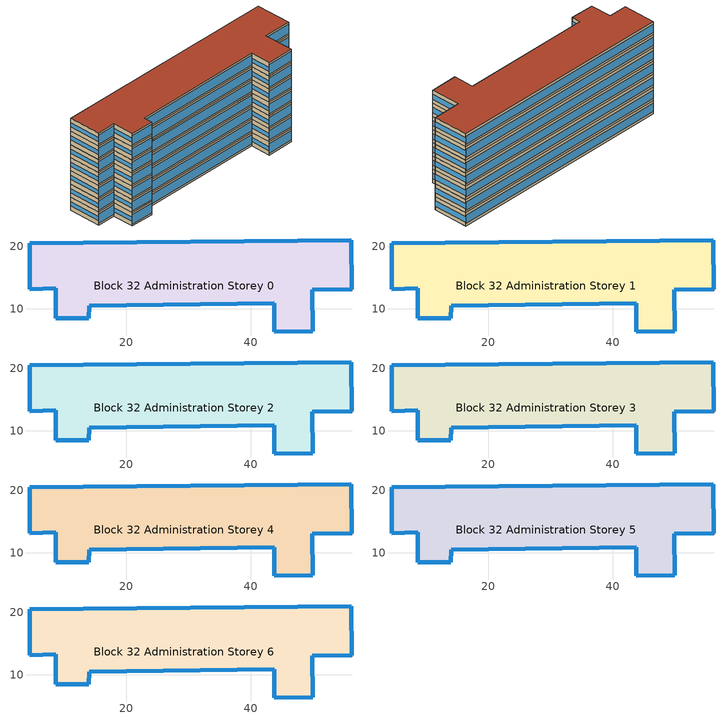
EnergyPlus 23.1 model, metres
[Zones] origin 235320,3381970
Block 32 Administration Storey 0
 floor ground (Project Floor): 56.1,20.97 56.2,13.09 49.86,13.03 49.89,6.37 43.74,6.3 43.76,10.85 14.07,10.46 14.02,8.47 8.74,8.49 8.76,13.26 4.53,13.14 4.52,20.46 z0
 wall outside (Project Wall): 4.52,20.46 4.53,13.14 8.76,13.26 8.74,8.49 14.02,8.47 14.07,10.46 43.76,10.85 43.74,6.3 49.89,6.37 49.86,13.03 56.2,13.09 56.1,20.97 4.52,20.46 z0:3
 window (Administration_west_window_construction): 4.52,20.46 4.53,13.14 / 8.76,13.25 8.74,8.49 / 43.76,10.84 43.74,6.3 z1.05:1.95
 window (Administration_south_window_construction): 4.54,13.14 8.76,13.26 / 8.74,8.49 14.02,8.47 / 14.09,10.46 43.74,10.85 / 43.74,6.3 49.88,6.37 / 49.86,13.03 56.2,13.09 z0.45:2.55
 window (Administration_east_window_construction): 14.02,8.47 14.07,10.46 / 49.89,6.37 49.86,13.02 / 56.2,13.1 56.1,20.97 z0.9:2.1
 window (Administration_north_window_construction): 56.08,20.97 4.55,20.46 z0.6:2.4
 roof outside (Project Ceiling): 49.89,6.37 49.86,13.03 56.2,13.09 56.1,20.97 4.52,20.46 4.53,13.14 8.76,13.26 8.74,8.49 14.02,8.47 14.07,10.46 43.76,10.85 43.74,6.3 z3
Block 32 Administration Storey 1
 floor outside (Project Floor): 56.1,20.97 56.2,13.09 49.86,13.03 49.89,6.37 43.74,6.3 43.76,10.85 14.07,10.46 14.02,8.47 8.74,8.49 8.76,13.26 4.53,13.14 4.52,20.46 z3
 wall outside (Project Wall): 4.52,20.46 4.53,13.14 8.76,13.26 8.74,8.49 14.02,8.47 14.07,10.46 43.76,10.85 43.74,6.3 49.89,6.37 49.86,13.03 56.2,13.09 56.1,20.97 4.52,20.46 z3:6
 window (Administration_west_window_construction): 4.52,20.46 4.53,13.14 / 8.76,13.25 8.74,8.49 / 43.76,10.84 43.74,6.3 z4.05:4.95
 window (Administration_south_window_construction): 4.54,13.14 8.76,13.26 / 8.74,8.49 14.02,8.47 / 14.09,10.46 43.74,10.85 / 43.74,6.3 49.88,6.37 / 49.86,13.03 56.2,13.09 z3.45:5.55
 window (Administration_east_window_construction): 14.02,8.47 14.07,10.46 / 49.89,6.37 49.86,13.02 / 56.2,13.1 56.1,20.97 z3.9:5.1
 window (Administration_north_window_construction): 56.08,20.97 4.55,20.46 z3.6:5.4
 roof outside (Project Ceiling): 49.89,6.37 49.86,13.03 56.2,13.09 56.1,20.97 4.52,20.46 4.53,13.14 8.76,13.26 8.74,8.49 14.02,8.47 14.07,10.46 43.76,10.85 43.74,6.3 z6
Block 32 Administration Storey 2
 floor outside (Project Floor): 56.1,20.97 56.2,13.09 49.86,13.03 49.89,6.37 43.74,6.3 43.76,10.85 14.07,10.46 14.02,8.47 8.74,8.49 8.76,13.26 4.53,13.14 4.52,20.46 z6
 wall outside (Project Wall): 4.52,20.46 4.53,13.14 8.76,13.26 8.74,8.49 14.02,8.47 14.07,10.46 43.76,10.85 43.74,6.3 49.89,6.37 49.86,13.03 56.2,13.09 56.1,20.97 4.52,20.46 z6:9
 window (Administration_west_window_construction): 4.52,20.46 4.53,13.14 / 8.76,13.25 8.74,8.49 / 43.76,10.84 43.74,6.3 z7.05:7.95
 window (Administration_south_window_construction): 4.54,13.14 8.76,13.26 / 8.74,8.49 14.02,8.47 / 14.09,10.46 43.74,10.85 / 43.74,6.3 49.88,6.37 / 49.86,13.03 56.2,13.09 z6.45:8.55
 window (Administration_east_window_construction): 14.02,8.47 14.07,10.46 / 49.89,6.37 49.86,13.02 / 56.2,13.1 56.1,20.97 z6.9:8.1
 window (Administration_north_window_construction): 56.08,20.97 4.55,20.46 z6.6:8.4
 roof outside (Project Ceiling): 49.89,6.37 49.86,13.03 56.2,13.09 56.1,20.97 4.52,20.46 4.53,13.14 8.76,13.26 8.74,8.49 14.02,8.47 14.07,10.46 43.76,10.85 43.74,6.3 z9
Block 32 Administration Storey 3
 floor outside (Project Floor): 56.1,20.97 56.2,13.09 49.86,13.03 49.89,6.37 43.74,6.3 43.76,10.85 14.07,10.46 14.02,8.47 8.74,8.49 8.76,13.26 4.53,13.14 4.52,20.46 z9
 wall outside (Project Wall): 4.52,20.46 4.53,13.14 8.76,13.26 8.74,8.49 14.02,8.47 14.07,10.46 43.76,10.85 43.74,6.3 49.89,6.37 49.86,13.03 56.2,13.09 56.1,20.97 4.52,20.46 z9:12
 window (Administration_west_window_construction): 4.52,20.46 4.53,13.14 / 8.76,13.25 8.74,8.49 / 43.76,10.84 43.74,6.3 z10.05:10.95
 window (Administration_south_window_construction): 4.54,13.14 8.76,13.26 / 8.74,8.49 14.02,8.47 / 14.09,10.46 43.74,10.85 / 43.74,6.3 49.88,6.37 / 49.86,13.03 56.2,13.09 z9.45:11.55
 window (Administration_east_window_construction): 14.02,8.47 14.07,10.46 / 49.89,6.37 49.86,13.02 / 56.2,13.1 56.1,20.97 z9.9:11.1
 window (Administration_north_window_construction): 56.08,20.97 4.55,20.46 z9.6:11.4
 roof outside (Project Ceiling): 49.89,6.37 49.86,13.03 56.2,13.09 56.1,20.97 4.52,20.46 4.53,13.14 8.76,13.26 8.74,8.49 14.02,8.47 14.07,10.46 43.76,10.85 43.74,6.3 z12
Block 32 Administration Storey 4
 floor outside (Project Floor): 56.1,20.97 56.2,13.09 49.86,13.03 49.89,6.37 43.74,6.3 43.76,10.85 14.07,10.46 14.02,8.47 8.74,8.49 8.76,13.26 4.53,13.14 4.52,20.46 z12
 wall outside (Project Wall): 4.52,20.46 4.53,13.14 8.76,13.26 8.74,8.49 14.02,8.47 14.07,10.46 43.76,10.85 43.74,6.3 49.89,6.37 49.86,13.03 56.2,13.09 56.1,20.97 4.52,20.46 z12:15
 window (Administration_west_window_construction): 4.52,20.46 4.53,13.14 / 8.76,13.25 8.74,8.49 / 43.76,10.84 43.74,6.3 z13.05:13.95
 window (Administration_south_window_construction): 4.54,13.14 8.76,13.26 / 8.74,8.49 14.02,8.47 / 14.09,10.46 43.74,10.85 / 43.74,6.3 49.88,6.37 / 49.86,13.03 56.2,13.09 z12.45:14.55
 window (Administration_east_window_construction): 14.02,8.47 14.07,10.46 / 49.89,6.37 49.86,13.02 / 56.2,13.1 56.1,20.97 z12.9:14.1
 window (Administration_north_window_construction): 56.08,20.97 4.55,20.46 z12.6:14.4
 roof outside (Project Ceiling): 49.89,6.37 49.86,13.03 56.2,13.09 56.1,20.97 4.52,20.46 4.53,13.14 8.76,13.26 8.74,8.49 14.02,8.47 14.07,10.46 43.76,10.85 43.74,6.3 z15
Block 32 Administration Storey 5
 floor outside (Project Floor): 56.1,20.97 56.2,13.09 49.86,13.03 49.89,6.37 43.74,6.3 43.76,10.85 14.07,10.46 14.02,8.47 8.74,8.49 8.76,13.26 4.53,13.14 4.52,20.46 z15
 wall outside (Project Wall): 4.52,20.46 4.53,13.14 8.76,13.26 8.74,8.49 14.02,8.47 14.07,10.46 43.76,10.85 43.74,6.3 49.89,6.37 49.86,13.03 56.2,13.09 56.1,20.97 4.52,20.46 z15:18
 window (Administration_west_window_construction): 4.52,20.46 4.53,13.14 / 8.76,13.25 8.74,8.49 / 43.76,10.84 43.74,6.3 z16.05:16.95
 window (Administration_south_window_construction): 4.54,13.14 8.76,13.26 / 8.74,8.49 14.02,8.47 / 14.09,10.46 43.74,10.85 / 43.74,6.3 49.88,6.37 / 49.86,13.03 56.2,13.09 z15.45:17.55
 window (Administration_east_window_construction): 14.02,8.47 14.07,10.46 / 49.89,6.37 49.86,13.02 / 56.2,13.1 56.1,20.97 z15.9:17.1
 window (Administration_north_window_construction): 56.08,20.97 4.55,20.46 z15.6:17.4
 roof outside (Project Ceiling): 49.89,6.37 49.86,13.03 56.2,13.09 56.1,20.97 4.52,20.46 4.53,13.14 8.76,13.26 8.74,8.49 14.02,8.47 14.07,10.46 43.76,10.85 43.74,6.3 z18
Block 32 Administration Storey 6
 floor outside (Project Floor): 56.1,20.97 56.2,13.09 49.86,13.03 49.89,6.37 43.74,6.3 43.76,10.85 14.07,10.46 14.02,8.47 8.74,8.49 8.76,13.26 4.53,13.14 4.52,20.46 z18
 wall outside (Project Wall): 4.52,20.46 4.53,13.14 8.76,13.26 8.74,8.49 14.02,8.47 14.07,10.46 43.76,10.85 43.74,6.3 49.89,6.37 49.86,13.03 56.2,13.09 56.1,20.97 4.52,20.46 z18:21
 window (Administration_west_window_construction): 4.52,20.46 4.53,13.14 / 8.76,13.25 8.74,8.49 / 43.76,10.84 43.74,6.3 z19.05:19.95
 window (Administration_south_window_construction): 4.54,13.14 8.76,13.26 / 8.74,8.49 14.02,8.47 / 14.09,10.46 43.74,10.85 / 43.74,6.3 49.88,6.37 / 49.86,13.03 56.2,13.09 z18.45:20.55
 window (Administration_east_window_construction): 14.02,8.47 14.07,10.46 / 49.89,6.37 49.86,13.02 / 56.2,13.1 56.1,20.97 z18.9:20.1
 window (Administration_north_window_construction): 56.08,20.97 4.55,20.46 z18.6:20.4
 roof outside (Project Flat Roof): 49.89,6.37 49.86,13.03 56.2,13.09 56.1,20.97 4.52,20.46 4.53,13.14 8.76,13.26 8.74,8.49 14.02,8.47 14.07,10.46 43.76,10.85 43.74,6.3 z21
[Building]
Building_1: North Axis=0; Terrain=City; Loads Convergence Tolerance Value=0.04; Temperature Convergence Tolerance Value=0.4; Solar Distribution=FullExterior; Maximum Number of Warmup Days=25; Minimum Number of Warmup Days=6
[Site:Location]
CHN Design_Conditions: Latitude=30; Longitude=114; Time Zone=8; Elevation=12
[SIZINGPERIOD:DESIGNDAY] Day of Month=21; DryBulb Temperature Range Modifier Type=DefaultMultipliers; Humidity Condition Type=Wetbulb; Barometric Pressure=101181; Rain Indicator=No; Snow Indicator=No; Daylight Saving Time Indicator=No; Sky Clearness=0; Begin Environment Reset Mode=FullResetAtBeginEnvironment
Name | Month | Day Type | Maximum DryBulb Temperature | Daily DryBulb Temperature Range | Wetbulb or DewPoint at Maximum DryBulb | Wind Speed | Wind Direction | Solar Model Indicator | ASHRAE Clear Sky Optical Depth for Beam Irradiance taub | ASHRAE Clear Sky Optical Depth for Diffuse Irradiance taud
Ann Htg 99.6% Condns DB | 1 | WinterDesignDay | -10 | 0 | -4.8 | 1 | 340 | ASHRAEClearSky | 0 | 0
Ann Clg .4% Condns DB=>MWB | 7 | SummerDesignDay | 40 | 6.6 | 27.1 | 3.5 | 220 | ASHRAETau | 0.781 | 1.413
[MATERIAL]
DefaultMaterial: Roughness=Rough; Thickness=0.1; Conductivity=0.1; Density=1000; Specific Heat=1000; Thermal Absorptance=0.9; Solar Absorptance=0.7; Visible Absorptance=0.7
[WINDOWMATERIAL:SIMPLEGLAZINGSYSTEM] UFactor=5; Visible Transmittance=0.6
Name | Solar Heat Gain Coefficient
Administration_east_window; Administration_south_window; Administration_west_window | 0.3
Administration_north_window | 0.35
[CONSTRUCTION]
Project Wall; Project Floor; Project Flat Roof; Project Ceiling: DefaultMaterial
Administration_east_window_construction: Administration_east_window
Administration_south_window_construction: Administration_south_window
Administration_west_window_construction: Administration_west_window
Administration_north_window_construction: Administration_north_window
[SPACE] Ceiling Height=autocalculate; Volume=autocalculate; Floor Area=autocalculate; Space Type=Administration
Name | Zone
Block 32 Administration Storey 0_space | Block 32 Administration Storey 0
Block 32 Administration Storey 1_space | Block 32 Administration Storey 1
Block 32 Administration Storey 2_space | Block 32 Administration Storey 2
Block 32 Administration Storey 3_space | Block 32 Administration Storey 3
Block 32 Administration Storey 4_space | Block 32 Administration Storey 4
Block 32 Administration Storey 5_space | Block 32 Administration Storey 5
Block 32 Administration Storey 6_space | Block 32 Administration Storey 6
[SPACELIST]
Administration: Block 32 Administration Storey 0_space, Block 32 Administration Storey 1_space, Block 32 Administration Storey 2_space, Block 32 Administration Storey 3_space, Block 32 Administration Storey 4_space, Block 32 Administration Storey 5_space, Block 32 Administration Storey 6_space
[ZONE] Type=1; Multiplier=1; Ceiling Height=autocalculate; Volume=autocalculate; Floor Area=autocalculate; Part of Total Floor Area=Yes
Block 32 Administration Storey 0; Block 32 Administration Storey 1; Block 32 Administration Storey 2; Block 32 Administration Storey 3; Block 32 Administration Storey 4; Block 32 Administration Storey 5; Block 32 Administration Storey 6
[PEOPLE]
People_for_administration: Zone or ZoneList or Space or SpaceList=Administration; Number of People Schedule=SeasonalSchedule_Schedule_administration_people; Number of People Calculation Method=People/Area; People per Floor Area=0.125; Fraction Radiant=0.3; Sensible Heat Fraction=autocalculate; Activity Level Schedule=SeasonalSchedule_Schedule_administration_activity; Carbon Dioxide Generation Rate=3.82e-08; Enable ASHRAE 55 Comfort Warnings=No; Mean Radiant Temperature Calculation Type=ZoneAveraged; Clothing Insulation Calculation Method=ClothingInsulationSchedule; Cold Stress Temperature Threshold=15.56; Heat Stress Temperature Threshold=30
[LIGHTS]
Light_for_administration: Zone or ZoneList or Space or SpaceList=Administration; Schedule=SeasonalSchedule_administration_lighting; Design Level Calculation Method=Watts/Area; Watts per Zone Floor Area=8; Return Air Fraction=0; Fraction Radiant=0.32; Fraction Visible=0.25; Fraction Replaceable=1; EndUse Subcategory=General; Return Air Fraction Calculated from Plenum Temperature=No; Return Air Fraction Function of Plenum Temperature Coefficient 1=0; Return Air Fraction Function of Plenum Temperature Coefficient 2=0
[ELECTRICEQUIPMENT]
Equipment_for_administration: Zone or ZoneList or Space or SpaceList=Administration; Schedule=SeasonalSchedule_Schedule_administration_equipment; Design Level Calculation Method=Watts/Area; Watts per Zone Floor Area=15; Fraction Latent=0; Fraction Radiant=0; Fraction Lost=0; EndUse Subcategory=Electric Equipment
[DAYLIGHTING:CONTROLS] Illuminance Setpoint at Reference Point 1=300
Name | Zone or Space | Glare Calculation Daylighting Reference Point | Daylighting Reference Point 1
Dlight_Block 32 Administration Storey 0 | Block 32 Administration Storey 0 | Rpoint_Block 32 Administration Storey 0 | Rpoint_Block 32 Administration Storey 0
Dlight_Block 32 Administration Storey 1 | Block 32 Administration Storey 1 | Rpoint_Block 32 Administration Storey 1 | Rpoint_Block 32 Administration Storey 1
Dlight_Block 32 Administration Storey 2 | Block 32 Administration Storey 2 | Rpoint_Block 32 Administration Storey 2 | Rpoint_Block 32 Administration Storey 2
Dlight_Block 32 Administration Storey 3 | Block 32 Administration Storey 3 | Rpoint_Block 32 Administration Storey 3 | Rpoint_Block 32 Administration Storey 3
Dlight_Block 32 Administration Storey 4 | Block 32 Administration Storey 4 | Rpoint_Block 32 Administration Storey 4 | Rpoint_Block 32 Administration Storey 4
Dlight_Block 32 Administration Storey 5 | Block 32 Administration Storey 5 | Rpoint_Block 32 Administration Storey 5 | Rpoint_Block 32 Administration Storey 5
Dlight_Block 32 Administration Storey 6 | Block 32 Administration Storey 6 | Rpoint_Block 32 Administration Storey 6 | Rpoint_Block 32 Administration Storey 6
[HVACTEMPLATE:THERMOSTAT]
Name | Heating Setpoint Schedule | Cooling Setpoint Schedule
Thermostat_for_office | SeasonalSchedule_office_heating | SeasonalSchedule_office_cooling
Thermostat_for_commercial | SeasonalSchedule_commerical_heating | SeasonalSchedule_commerical_cooling
Thermostat_for_residential | SeasonalSchedule_residential_heating | SeasonalSchedule_residential_cooling
Thermostat_for_school | SeasonalSchedule_school_heating | SeasonalSchedule_school_cooling
Thermostat_for_hospital | SeasonalSchedule_hospital_heating | SeasonalSchedule_hospital_cooling
Thermostat_for_industrial | SeasonalSchedule_Industrial_heating | SeasonalSchedule_Industrial_cooling
Thermostat_for_transport | SeasonalSchedule_transport_heating | SeasonalSchedule_transport_cooling
Thermostat_for_administration | SeasonalSchedule_administration_heating | SeasonalSchedule_administration_cooling
[HVACTEMPLATE:ZONE:IDEALLOADSAIRSYSTEM] Template Thermostat=Thermostat_for_administration; Maximum Heating Supply Air Temperature=50; Minimum Cooling Supply Air Temperature=13; Maximum Heating Supply Air Humidity Ratio=0.0156; Minimum Cooling Supply Air Humidity Ratio=0.0077; Heating Limit=NoLimit; Cooling Limit=NoLimit; Dehumidification Control Type=ConstantSensibleHeatRatio; Cooling Sensible Heat Ratio=0.7; Dehumidification Setpoint=60; Humidification Control Type=None; Humidification Setpoint=30; Outdoor Air Method=DetailedSpecification; Outdoor Air Flow Rate per Person=0.00944; Outdoor Air Flow Rate per Zone Floor Area=0; Outdoor Air Flow Rate per Zone=0; Design Specification Outdoor Air Object=Ventilation_for_administration; Demand Controlled Ventilation Type=None; Outdoor Air Economizer Type=NoEconomizer; Heat Recovery Type=None; Sensible Heat Recovery Effectiveness=0.7; Latent Heat Recovery Effectiveness=0.65
Block 32 Administration Storey 0; Block 32 Administration Storey 1; Block 32 Administration Storey 2; Block 32 Administration Storey 3; Block 32 Administration Storey 4; Block 32 Administration Storey 5; Block 32 Administration Storey 6
[DESIGNSPECIFICATION:OUTDOORAIR]
Ventilation_for_administration: Outdoor Air Method=Flow/Person; Outdoor Air Flow per Person=0.00833333; Outdoor Air Flow per Zone Floor Area=0; Outdoor Air Flow per Zone=0; Outdoor Air Flow Air Changes per Hour=0
[SCHEDULE:DAY:HOURLY]
Schedule_administration_heating_summer_hourly; Schedule_commerical_heating_summer_hourly; Schedule_residential_heating_summer_hourly; Schedule_school_heating_summer_hourly; Schedule_hospital_heating_summer_hourly; Schedule_Industrial_heating_summer_hourly; Schedule_transport_heating_summer_hourly; Schedule_office_heating_summer_hourly: -20, -20, -20, -20, -20, -20, -20, -20, -20, -20, -20, -20, -20, -20, -20, -20, -20, -20, -20, -20, -20, -20, -20, -20
Schedule_administration_heating_winnter_weekday_hourly: 5, 5, 5, 5, 5, 5, 12, 12, 18, 20, 20, 20, 20, 20, 20, 20, 20, 20, 18, 5, 5, 5, 5, 5
Schedule_administration_heating_winnter_holiday_hourly; Schedule_school_heating_winnter_holiday_hourly: 5, 5, 5, 5, 5, 5, 5, 5, 5, 5, 5, 5, 5, 5, 5, 5, 5, 5, 5, 5, 5, 5, 5, 5
Schedule_administration_cooling_winter_hourly; Schedule_administration_cooling_summer_holiday_hourly; Schedule_commerical_cooling_winter_hourly; Schedule_residential_cooling_winter_hourly; Schedule_school_cooling_winter_hourly; Schedule_school_cooling_summer_holiday_hourly; Schedule_hospital_cooling_winter_hourly; Schedule_Industrial_cooling_winter_hourly; Schedule_transport_cooling_winter_hourly; Schedule_office_cooling_winter_hourly: 50, 50, 50, 50, 50, 50, 50, 50, 50, 50, 50, 50, 50, 50, 50, 50, 50, 50, 50, 50, 50, 50, 50, 50
Schedule_administration_cooling_summer_weekday_hourly: 50, 50, 50, 50, 50, 50, 50, 28, 26, 26, 26, 26, 26, 26, 26, 26, 26, 26, 50, 50, 50, 50, 50, 50
Schedule_administration_lighting_weekday_hourly: 0.2, 0.2, 0.2, 0.2, 0.2, 0.2, 0.2, 0.5, 0.95, 0.95, 0.95, 0.8, 0.8, 0.95, 0.95, 0.95, 0.95, 0.95, 0.3, 0.2, 0.2, 0.2, 0.2, 0.2
Schedule_administration_lighting_holiday_hourly: 0.2, 0.2, 0.2, 0.2, 0.2, 0.2, 0.2, 0.25, 0.475, 0.475, 0.475, 0.4, 0.4, 0.475, 0.475, 0.475, 0.475, 0.475, 0.2, 0.2, 0.2, 0.2, 0.2, 0.2
Schedule_administration_equipment_weekday_hourly: 0.2, 0.2, 0.2, 0.2, 0.2, 0.2, 0.2, 0.5, 0.95, 0.95, 0.95, 0.5, 0.5, 0.95, 0.95, 0.95, 0.95, 0.3, 0.2, 0.2, 0.2, 0.2, 0.2, 0.2
Schedule_administration_equipment_holiday_hourly: 0.2, 0.2, 0.2, 0.2, 0.2, 0.2, 0.2, 0.25, 0.475, 0.475, 0.475, 0.25, 0.25, 0.475, 0.475, 0.475, 0.475, 0.2, 0.2, 0.2, 0.2, 0.2, 0.2, 0.2
Schedule_administration_people_weekday_hourly: 0, 0, 0, 0, 0, 0, 0.1, 0.5, 0.95, 0.95, 0.95, 0.8, 0.8, 0.95, 0.95, 0.95, 0.95, 0.3, 0.1, 0, 0, 0, 0, 0
Schedule_administration_people_holiday_hourly: 0, 0, 0, 0, 0, 0, 0.02, 0.1, 0.19, 0.19, 0.19, 0.16, 0.16, 0.19, 0.19, 0.19, 0.19, 0.06, 0.02, 0, 0, 0, 0, 0
Schedule_administration_activity_weekday_hourly; Schedule_administration_activity_holiday_hourly: 144, 144, 144, 144, 144, 144, 144, 144, 144, 144, 144, 144, 144, 144, 144, 144, 144, 144, 144, 144, 144, 144, 144, 144
Schedule_commerical_heating_winnter_weekday_hourly; Schedule_commerical_heating_winnter_holiday_hourly: 5, 5, 5, 5, 5, 5, 12, 16, 18, 18, 18, 18, 18, 18, 18, 18, 18, 18, 18, 18, 12, 5, 5, 5
Schedule_commerical_cooling_summer_weekday_hourly; Schedule_commerical_cooling_summer_holiday_hourly: 50, 50, 50, 50, 50, 50, 50, 28, 24, 24, 24, 24, 24, 24, 24, 24, 24, 24, 24, 24, 24, 28, 50, 50
Schedule_residential_heating_winnter_weekday_hourly; Schedule_residential_heating_winnter_holiday_hourly: 18, 18, 18, 18, 18, 18, 18, -20, -20, -20, -20, -20, -20, -20, -20, -20, -20, -20, -20, -20, 18, 18, 18, 18
Schedule_residential_cooling_summer_weekday_hourly; Schedule_residential_cooling_summer_holiday_hourly: 26, 26, 26, 26, 26, 26, 26, 50, 50, 50, 50, 50, 50, 50, 50, 50, 50, 50, 50, 50, 26, 26, 26, 26
Schedule_school_heating_winnter_weekday_hourly: 5, 5, 5, 5, 5, 12, 18, 20, 20, 20, 20, 20, 20, 20, 20, 20, 20, 20, 18, 12, 5, 5, 5, 5
Schedule_school_cooling_summer_weekday_hourly: 50, 50, 50, 50, 50, 50, 28, 26, 26, 26, 26, 26, 26, 26, 26, 26, 26, 26, 50, 50, 50, 50, 50, 50
Schedule_hospital_heating_winnter_weekday_hourly; Schedule_hospital_heating_winnter_holiday_hourly: 22, 22, 22, 22, 22, 22, 22, 22, 22, 22, 22, 22, 22, 22, 22, 22, 22, 22, 22, 22, 22, 22, 22, 22
Schedule_hospital_cooling_summer_weekday_hourly; Schedule_hospital_cooling_summer_holiday_hourly: 26, 26, 26, 26, 26, 26, 26, 26, 26, 26, 26, 26, 26, 26, 26, 26, 26, 26, 26, 26, 26, 26, 26, 26
Schedule_Industrial_heating_winnter_weekday_hourly; Schedule_Industrial_heating_winnter_holiday_hourly: -20, -20, -20, -20, -20, -20, 18, 18, 18, 18, 18, 18, 18, 18, 18, 18, 18, 18, 18, -20, -20, -20, -20, -20
Schedule_Industrial_cooling_summer_weekday_hourly; Schedule_Industrial_cooling_summer_holiday_hourly: 50, 50, 50, 50, 50, 50, 50, 28, 28, 28, 28, 28, 28, 28, 28, 28, 28, 28, 28, 50, 50, 50, 50, 50
Schedule_transport_heating_winnter_weekday_hourly; Schedule_transport_heating_winnter_holiday_hourly: 18, 18, 18, 18, 18, 18, 20, 20, 20, 20, 20, 20, 20, 20, 20, 20, 20, 20, 20, 20, 20, 20, 18, 18
Schedule_transport_cooling_summer_weekday_hourly; Schedule_transport_cooling_summer_holiday_hourly: 26, 26, 26, 26, 26, 26, 26, 24, 24, 24, 25, 24, 24, 24, 24, 24, 24, 24, 24, 24, 24, 24, 26, 28
Schedule_office_heating_winnter_weekday_hourly: 5, 5, 5, 5, 5, 5, 12, 18, 20, 20, 20, 20, 20, 20, 20, 20, 20, 20, 20, 18, 12, 5, 5, 5
Schedule_office_heating_winnter_holiday_hourly: 5, 5, 5, 5, 5, 5, 5, 5, 5, 16, 16, 16, 16, 16, 16, 16, 16, 5, 5, 5, 5, 5, 5, 5
Schedule_office_cooling_summer_weekday_hourly: 50, 50, 50, 50, 50, 50, 28, 26, 26, 26, 26, 26, 26, 26, 26, 26, 26, 26, 26, 26, 50, 50, 50, 50
Schedule_office_cooling_summer_holiday_hourly: 50, 50, 50, 50, 50, 50, 50, 50, 50, 50, 50, 26, 26, 26, 26, 26, 26, 50, 50, 50, 50, 50, 50, 50
[SCHEDULE:WEEK:DAILY]
Schedule_office_heating_summer_weekly: Schedule_office_heating_summer_hourly, Schedule_office_heating_summer_hourly, Schedule_office_heating_summer_hourly, Schedule_office_heating_summer_hourly, Schedule_office_heating_summer_hourly, Schedule_office_heating_summer_hourly, Schedule_office_heating_summer_hourly, Schedule_office_heating_summer_hourly, Schedule_office_heating_summer_hourly, Schedule_office_heating_summer_hourly, Schedule_office_heating_summer_hourly, Schedule_office_heating_summer_hourly
Schedule_office_heating_winnter_weekly: Schedule_office_heating_winnter_holiday_hourly, Schedule_office_heating_winnter_weekday_hourly, Schedule_office_heating_winnter_weekday_hourly, Schedule_office_heating_winnter_weekday_hourly, Schedule_office_heating_winnter_weekday_hourly, Schedule_office_heating_winnter_weekday_hourly, Schedule_office_heating_winnter_holiday_hourly, Schedule_office_heating_winnter_holiday_hourly, Schedule_office_heating_winnter_weekday_hourly, Schedule_office_heating_winnter_weekday_hourly, Schedule_office_heating_winnter_holiday_hourly, Schedule_office_heating_winnter_holiday_hourly
Schedule_office_cooling_winnter_weekly: Schedule_office_cooling_winter_hourly, Schedule_office_cooling_winter_hourly, Schedule_office_cooling_winter_hourly, Schedule_office_cooling_winter_hourly, Schedule_office_cooling_winter_hourly, Schedule_office_cooling_winter_hourly, Schedule_office_cooling_winter_hourly, Schedule_office_cooling_winter_hourly, Schedule_office_cooling_winter_hourly, Schedule_office_cooling_winter_hourly, Schedule_office_cooling_winter_hourly, Schedule_office_cooling_winter_hourly
Schedule_office_cooling_summer_weekly: Schedule_office_cooling_summer_holiday_hourly, Schedule_office_cooling_summer_weekday_hourly, Schedule_office_cooling_summer_weekday_hourly, Schedule_office_cooling_summer_weekday_hourly, Schedule_office_cooling_summer_weekday_hourly, Schedule_office_cooling_summer_weekday_hourly, Schedule_office_cooling_summer_holiday_hourly, Schedule_office_cooling_summer_holiday_hourly, Schedule_office_cooling_summer_weekday_hourly, Schedule_office_cooling_summer_weekday_hourly, Schedule_office_cooling_summer_holiday_hourly, Schedule_office_cooling_summer_holiday_hourly
Schedule_commerical_heating_summer_weekly: Schedule_commerical_heating_summer_hourly, Schedule_commerical_heating_summer_hourly, Schedule_commerical_heating_summer_hourly, Schedule_commerical_heating_summer_hourly, Schedule_commerical_heating_summer_hourly, Schedule_commerical_heating_summer_hourly, Schedule_commerical_heating_summer_hourly, Schedule_commerical_heating_summer_hourly, Schedule_commerical_heating_summer_hourly, Schedule_commerical_heating_summer_hourly, Schedule_commerical_heating_summer_hourly, Schedule_commerical_heating_summer_hourly
Schedule_commerical_heating_winnter_weekly: Schedule_commerical_heating_winnter_holiday_hourly, Schedule_commerical_heating_winnter_weekday_hourly, Schedule_commerical_heating_winnter_weekday_hourly, Schedule_commerical_heating_winnter_weekday_hourly, Schedule_commerical_heating_winnter_weekday_hourly, Schedule_commerical_heating_winnter_weekday_hourly, Schedule_commerical_heating_winnter_holiday_hourly, Schedule_commerical_heating_winnter_holiday_hourly, Schedule_commerical_heating_winnter_weekday_hourly, Schedule_commerical_heating_winnter_weekday_hourly, Schedule_commerical_heating_winnter_holiday_hourly, Schedule_commerical_heating_winnter_holiday_hourly
Schedule_commerical_cooling_winnter_weekly: Schedule_commerical_cooling_winter_hourly, Schedule_commerical_cooling_winter_hourly, Schedule_commerical_cooling_winter_hourly, Schedule_commerical_cooling_winter_hourly, Schedule_commerical_cooling_winter_hourly, Schedule_commerical_cooling_winter_hourly, Schedule_commerical_cooling_winter_hourly, Schedule_commerical_cooling_winter_hourly, Schedule_commerical_cooling_winter_hourly, Schedule_commerical_cooling_winter_hourly, Schedule_commerical_cooling_winter_hourly, Schedule_commerical_cooling_winter_hourly
Schedule_commerical_cooling_summer_weekly: Schedule_commerical_cooling_summer_holiday_hourly, Schedule_commerical_cooling_summer_weekday_hourly, Schedule_commerical_cooling_summer_weekday_hourly, Schedule_commerical_cooling_summer_weekday_hourly, Schedule_commerical_cooling_summer_weekday_hourly, Schedule_commerical_cooling_summer_weekday_hourly, Schedule_commerical_cooling_summer_holiday_hourly, Schedule_commerical_cooling_summer_holiday_hourly, Schedule_commerical_cooling_summer_weekday_hourly, Schedule_commerical_cooling_summer_weekday_hourly, Schedule_commerical_cooling_summer_holiday_hourly, Schedule_commerical_cooling_summer_holiday_hourly
Schedule_residential_heating_summer_weekly: Schedule_residential_heating_summer_hourly, Schedule_residential_heating_summer_hourly, Schedule_residential_heating_summer_hourly, Schedule_residential_heating_summer_hourly, Schedule_residential_heating_summer_hourly, Schedule_residential_heating_summer_hourly, Schedule_residential_heating_summer_hourly, Schedule_residential_heating_summer_hourly, Schedule_residential_heating_summer_hourly, Schedule_residential_heating_summer_hourly, Schedule_residential_heating_summer_hourly, Schedule_residential_heating_summer_hourly
Schedule_residential_heating_winnter_weekly: Schedule_residential_heating_winnter_holiday_hourly, Schedule_residential_heating_winnter_weekday_hourly, Schedule_residential_heating_winnter_weekday_hourly, Schedule_residential_heating_winnter_weekday_hourly, Schedule_residential_heating_winnter_weekday_hourly, Schedule_residential_heating_winnter_weekday_hourly, Schedule_residential_heating_winnter_holiday_hourly, Schedule_residential_heating_winnter_holiday_hourly, Schedule_residential_heating_winnter_weekday_hourly, Schedule_residential_heating_winnter_weekday_hourly, Schedule_residential_heating_winnter_holiday_hourly, Schedule_residential_heating_winnter_holiday_hourly
Schedule_residential_cooling_winnter_weekly: Schedule_residential_cooling_winter_hourly, Schedule_residential_cooling_winter_hourly, Schedule_residential_cooling_winter_hourly, Schedule_residential_cooling_winter_hourly, Schedule_residential_cooling_winter_hourly, Schedule_residential_cooling_winter_hourly, Schedule_residential_cooling_winter_hourly, Schedule_residential_cooling_winter_hourly, Schedule_residential_cooling_winter_hourly, Schedule_residential_cooling_winter_hourly, Schedule_residential_cooling_winter_hourly, Schedule_residential_cooling_winter_hourly
Schedule_residential_cooling_summer_weekly: Schedule_residential_cooling_summer_holiday_hourly, Schedule_residential_cooling_summer_weekday_hourly, Schedule_residential_cooling_summer_weekday_hourly, Schedule_residential_cooling_summer_weekday_hourly, Schedule_residential_cooling_summer_weekday_hourly, Schedule_residential_cooling_summer_weekday_hourly, Schedule_residential_cooling_summer_holiday_hourly, Schedule_residential_cooling_summer_holiday_hourly, Schedule_residential_cooling_summer_weekday_hourly, Schedule_residential_cooling_summer_weekday_hourly, Schedule_residential_cooling_summer_holiday_hourly, Schedule_residential_cooling_summer_holiday_hourly
Schedule_school_heating_summer_weekly: Schedule_school_heating_summer_hourly, Schedule_school_heating_summer_hourly, Schedule_school_heating_summer_hourly, Schedule_school_heating_summer_hourly, Schedule_school_heating_summer_hourly, Schedule_school_heating_summer_hourly, Schedule_school_heating_summer_hourly, Schedule_school_heating_summer_hourly, Schedule_school_heating_summer_hourly, Schedule_school_heating_summer_hourly, Schedule_school_heating_summer_hourly, Schedule_school_heating_summer_hourly
Schedule_school_heating_winnter_weekly: Schedule_school_heating_winnter_holiday_hourly, Schedule_school_heating_winnter_weekday_hourly, Schedule_school_heating_winnter_weekday_hourly, Schedule_school_heating_winnter_weekday_hourly, Schedule_school_heating_winnter_weekday_hourly, Schedule_school_heating_winnter_weekday_hourly, Schedule_school_heating_winnter_holiday_hourly, Schedule_school_heating_winnter_holiday_hourly, Schedule_school_heating_winnter_weekday_hourly, Schedule_school_heating_winnter_weekday_hourly, Schedule_school_heating_winnter_holiday_hourly, Schedule_school_heating_winnter_holiday_hourly
Schedule_school_cooling_winnter_weekly: Schedule_school_cooling_winter_hourly, Schedule_school_cooling_winter_hourly, Schedule_school_cooling_winter_hourly, Schedule_school_cooling_winter_hourly, Schedule_school_cooling_winter_hourly, Schedule_school_cooling_winter_hourly, Schedule_school_cooling_winter_hourly, Schedule_school_cooling_winter_hourly, Schedule_school_cooling_winter_hourly, Schedule_school_cooling_winter_hourly, Schedule_school_cooling_winter_hourly, Schedule_school_cooling_winter_hourly
Schedule_school_cooling_summer_weekly: Schedule_school_cooling_summer_holiday_hourly, Schedule_school_cooling_summer_weekday_hourly, Schedule_school_cooling_summer_weekday_hourly, Schedule_school_cooling_summer_weekday_hourly, Schedule_school_cooling_summer_weekday_hourly, Schedule_school_cooling_summer_weekday_hourly, Schedule_school_cooling_summer_holiday_hourly, Schedule_school_cooling_summer_holiday_hourly, Schedule_school_cooling_summer_weekday_hourly, Schedule_school_cooling_summer_weekday_hourly, Schedule_school_cooling_summer_holiday_hourly, Schedule_school_cooling_summer_holiday_hourly
Schedule_hospital_heating_summer_weekly: Schedule_hospital_heating_summer_hourly, Schedule_hospital_heating_summer_hourly, Schedule_hospital_heating_summer_hourly, Schedule_hospital_heating_summer_hourly, Schedule_hospital_heating_summer_hourly, Schedule_hospital_heating_summer_hourly, Schedule_hospital_heating_summer_hourly, Schedule_hospital_heating_summer_hourly, Schedule_hospital_heating_summer_hourly, Schedule_hospital_heating_summer_hourly, Schedule_hospital_heating_summer_hourly, Schedule_hospital_heating_summer_hourly
Schedule_hospital_heating_winnter_weekly: Schedule_hospital_heating_winnter_holiday_hourly, Schedule_hospital_heating_winnter_weekday_hourly, Schedule_hospital_heating_winnter_weekday_hourly, Schedule_hospital_heating_winnter_weekday_hourly, Schedule_hospital_heating_winnter_weekday_hourly, Schedule_hospital_heating_winnter_weekday_hourly, Schedule_hospital_heating_winnter_holiday_hourly, Schedule_hospital_heating_winnter_holiday_hourly, Schedule_hospital_heating_winnter_weekday_hourly, Schedule_hospital_heating_winnter_weekday_hourly, Schedule_hospital_heating_winnter_holiday_hourly, Schedule_hospital_heating_winnter_holiday_hourly
Schedule_hospital_cooling_winnter_weekly: Schedule_hospital_cooling_winter_hourly, Schedule_hospital_cooling_winter_hourly, Schedule_hospital_cooling_winter_hourly, Schedule_hospital_cooling_winter_hourly, Schedule_hospital_cooling_winter_hourly, Schedule_hospital_cooling_winter_hourly, Schedule_hospital_cooling_winter_hourly, Schedule_hospital_cooling_winter_hourly, Schedule_hospital_cooling_winter_hourly, Schedule_hospital_cooling_winter_hourly, Schedule_hospital_cooling_winter_hourly, Schedule_hospital_cooling_winter_hourly
Schedule_hospital_cooling_summer_weekly: Schedule_hospital_cooling_summer_holiday_hourly, Schedule_hospital_cooling_summer_weekday_hourly, Schedule_hospital_cooling_summer_weekday_hourly, Schedule_hospital_cooling_summer_weekday_hourly, Schedule_hospital_cooling_summer_weekday_hourly, Schedule_hospital_cooling_summer_weekday_hourly, Schedule_hospital_cooling_summer_holiday_hourly, Schedule_hospital_cooling_summer_holiday_hourly, Schedule_hospital_cooling_summer_weekday_hourly, Schedule_hospital_cooling_summer_weekday_hourly, Schedule_hospital_cooling_summer_holiday_hourly, Schedule_hospital_cooling_summer_holiday_hourly
Schedule_Industrial_heating_summer_weekly: Schedule_Industrial_heating_summer_hourly, Schedule_Industrial_heating_summer_hourly, Schedule_Industrial_heating_summer_hourly, Schedule_Industrial_heating_summer_hourly, Schedule_Industrial_heating_summer_hourly, Schedule_Industrial_heating_summer_hourly, Schedule_Industrial_heating_summer_hourly, Schedule_Industrial_heating_summer_hourly, Schedule_Industrial_heating_summer_hourly, Schedule_Industrial_heating_summer_hourly, Schedule_Industrial_heating_summer_hourly, Schedule_Industrial_heating_summer_hourly
Schedule_Industrial_heating_winnter_weekly: Schedule_Industrial_heating_winnter_holiday_hourly, Schedule_Industrial_heating_winnter_weekday_hourly, Schedule_Industrial_heating_winnter_weekday_hourly, Schedule_Industrial_heating_winnter_weekday_hourly, Schedule_Industrial_heating_winnter_weekday_hourly, Schedule_Industrial_heating_winnter_weekday_hourly, Schedule_Industrial_heating_winnter_holiday_hourly, Schedule_Industrial_heating_winnter_holiday_hourly, Schedule_Industrial_heating_winnter_weekday_hourly, Schedule_Industrial_heating_winnter_weekday_hourly, Schedule_Industrial_heating_winnter_holiday_hourly, Schedule_Industrial_heating_winnter_holiday_hourly
Schedule_Industrial_cooling_winnter_weekly: Schedule_Industrial_cooling_winter_hourly, Schedule_Industrial_cooling_winter_hourly, Schedule_Industrial_cooling_winter_hourly, Schedule_Industrial_cooling_winter_hourly, Schedule_Industrial_cooling_winter_hourly, Schedule_Industrial_cooling_winter_hourly, Schedule_Industrial_cooling_winter_hourly, Schedule_Industrial_cooling_winter_hourly, Schedule_Industrial_cooling_winter_hourly, Schedule_Industrial_cooling_winter_hourly, Schedule_Industrial_cooling_winter_hourly, Schedule_Industrial_cooling_winter_hourly
Schedule_Industrial_cooling_summer_weekly: Schedule_Industrial_cooling_summer_holiday_hourly, Schedule_Industrial_cooling_summer_weekday_hourly, Schedule_Industrial_cooling_summer_weekday_hourly, Schedule_Industrial_cooling_summer_weekday_hourly, Schedule_Industrial_cooling_summer_weekday_hourly, Schedule_Industrial_cooling_summer_weekday_hourly, Schedule_Industrial_cooling_summer_holiday_hourly, Schedule_Industrial_cooling_summer_holiday_hourly, Schedule_Industrial_cooling_summer_weekday_hourly, Schedule_Industrial_cooling_summer_weekday_hourly, Schedule_Industrial_cooling_summer_holiday_hourly, Schedule_Industrial_cooling_summer_holiday_hourly
Schedule_administration_heating_summer_weekly: Schedule_administration_heating_summer_hourly, Schedule_administration_heating_summer_hourly, Schedule_administration_heating_summer_hourly, Schedule_administration_heating_summer_hourly, Schedule_administration_heating_summer_hourly, Schedule_administration_heating_summer_hourly, Schedule_administration_heating_summer_hourly, Schedule_administration_heating_summer_hourly, Schedule_administration_heating_summer_hourly, Schedule_administration_heating_summer_hourly, Schedule_administration_heating_summer_hourly, Schedule_administration_heating_summer_hourly
Schedule_administration_heating_winnter_weekly: Schedule_administration_heating_winnter_holiday_hourly, Schedule_administration_heating_winnter_weekday_hourly, Schedule_administration_heating_winnter_weekday_hourly, Schedule_administration_heating_winnter_weekday_hourly, Schedule_administration_heating_winnter_weekday_hourly, Schedule_administration_heating_winnter_weekday_hourly, Schedule_administration_heating_winnter_holiday_hourly, Schedule_administration_heating_winnter_holiday_hourly, Schedule_administration_heating_winnter_weekday_hourly, Schedule_administration_heating_winnter_weekday_hourly, Schedule_administration_heating_winnter_holiday_hourly, Schedule_administration_heating_winnter_holiday_hourly
Schedule_administration_cooling_winnter_weekly: Schedule_administration_cooling_winter_hourly, Schedule_administration_cooling_winter_hourly, Schedule_administration_cooling_winter_hourly, Schedule_administration_cooling_winter_hourly, Schedule_administration_cooling_winter_hourly, Schedule_administration_cooling_winter_hourly, Schedule_administration_cooling_winter_hourly, Schedule_administration_cooling_winter_hourly, Schedule_administration_cooling_winter_hourly, Schedule_administration_cooling_winter_hourly, Schedule_administration_cooling_winter_hourly, Schedule_administration_cooling_winter_hourly
Schedule_administration_cooling_summer_weekly: Schedule_administration_cooling_summer_holiday_hourly, Schedule_administration_cooling_summer_weekday_hourly, Schedule_administration_cooling_summer_weekday_hourly, Schedule_administration_cooling_summer_weekday_hourly, Schedule_administration_cooling_summer_weekday_hourly, Schedule_administration_cooling_summer_weekday_hourly, Schedule_administration_cooling_summer_holiday_hourly, Schedule_administration_cooling_summer_holiday_hourly, Schedule_administration_cooling_summer_weekday_hourly, Schedule_administration_cooling_summer_weekday_hourly, Schedule_administration_cooling_summer_holiday_hourly, Schedule_administration_cooling_summer_holiday_hourly
Schedule_administration_lighting_weekly: Schedule_administration_lighting_holiday_hourly, Schedule_administration_lighting_weekday_hourly, Schedule_administration_lighting_weekday_hourly, Schedule_administration_lighting_weekday_hourly, Schedule_administration_lighting_weekday_hourly, Schedule_administration_lighting_weekday_hourly, Schedule_administration_lighting_holiday_hourly, Schedule_administration_lighting_holiday_hourly, Schedule_administration_lighting_weekday_hourly, Schedule_administration_lighting_weekday_hourly, Schedule_administration_lighting_holiday_hourly, Schedule_administration_lighting_holiday_hourly
Schedule_administration_equipment_weekly: Schedule_administration_equipment_holiday_hourly, Schedule_administration_equipment_weekday_hourly, Schedule_administration_equipment_weekday_hourly, Schedule_administration_equipment_weekday_hourly, Schedule_administration_equipment_weekday_hourly, Schedule_administration_equipment_weekday_hourly, Schedule_administration_equipment_holiday_hourly, Schedule_administration_equipment_holiday_hourly, Schedule_administration_equipment_weekday_hourly, Schedule_administration_equipment_weekday_hourly, Schedule_administration_equipment_holiday_hourly, Schedule_administration_equipment_holiday_hourly
Schedule_administration_people_weekly: Schedule_administration_people_holiday_hourly, Schedule_administration_people_weekday_hourly, Schedule_administration_people_weekday_hourly, Schedule_administration_people_weekday_hourly, Schedule_administration_people_weekday_hourly, Schedule_administration_people_weekday_hourly, Schedule_administration_people_holiday_hourly, Schedule_administration_people_holiday_hourly, Schedule_administration_people_weekday_hourly, Schedule_administration_people_weekday_hourly, Schedule_administration_people_holiday_hourly, Schedule_administration_people_holiday_hourly
Schedule_administration_activity_weekly: Schedule_administration_activity_holiday_hourly, Schedule_administration_activity_weekday_hourly, Schedule_administration_activity_weekday_hourly, Schedule_administration_activity_weekday_hourly, Schedule_administration_activity_weekday_hourly, Schedule_administration_activity_weekday_hourly, Schedule_administration_activity_holiday_hourly, Schedule_administration_activity_holiday_hourly, Schedule_administration_activity_weekday_hourly, Schedule_administration_activity_weekday_hourly, Schedule_administration_activity_holiday_hourly, Schedule_administration_activity_holiday_hourly
Schedule_transport_heating_summer_weekly: Schedule_transport_heating_summer_hourly, Schedule_transport_heating_summer_hourly, Schedule_transport_heating_summer_hourly, Schedule_transport_heating_summer_hourly, Schedule_transport_heating_summer_hourly, Schedule_transport_heating_summer_hourly, Schedule_transport_heating_summer_hourly, Schedule_transport_heating_summer_hourly, Schedule_transport_heating_summer_hourly, Schedule_transport_heating_summer_hourly, Schedule_transport_heating_summer_hourly, Schedule_transport_heating_summer_hourly
Schedule_transport_heating_winnter_weekly: Schedule_transport_heating_winnter_holiday_hourly, Schedule_transport_heating_winnter_weekday_hourly, Schedule_transport_heating_winnter_weekday_hourly, Schedule_transport_heating_winnter_weekday_hourly, Schedule_transport_heating_winnter_weekday_hourly, Schedule_transport_heating_winnter_weekday_hourly, Schedule_transport_heating_winnter_holiday_hourly, Schedule_transport_heating_winnter_holiday_hourly, Schedule_transport_heating_winnter_weekday_hourly, Schedule_transport_heating_winnter_weekday_hourly, Schedule_transport_heating_winnter_holiday_hourly, Schedule_transport_heating_winnter_holiday_hourly
Schedule_transport_cooling_winnter_weekly: Schedule_transport_cooling_winter_hourly, Schedule_transport_cooling_winter_hourly, Schedule_transport_cooling_winter_hourly, Schedule_transport_cooling_winter_hourly, Schedule_transport_cooling_winter_hourly, Schedule_transport_cooling_winter_hourly, Schedule_transport_cooling_winter_hourly, Schedule_transport_cooling_winter_hourly, Schedule_transport_cooling_winter_hourly, Schedule_transport_cooling_winter_hourly, Schedule_transport_cooling_winter_hourly, Schedule_transport_cooling_winter_hourly
Schedule_transport_cooling_summer_weekly: Schedule_transport_cooling_summer_holiday_hourly, Schedule_transport_cooling_summer_weekday_hourly, Schedule_transport_cooling_summer_weekday_hourly, Schedule_transport_cooling_summer_weekday_hourly, Schedule_transport_cooling_summer_weekday_hourly, Schedule_transport_cooling_summer_weekday_hourly, Schedule_transport_cooling_summer_holiday_hourly, Schedule_transport_cooling_summer_holiday_hourly, Schedule_transport_cooling_summer_weekday_hourly, Schedule_transport_cooling_summer_weekday_hourly, Schedule_transport_cooling_summer_holiday_hourly, Schedule_transport_cooling_summer_holiday_hourly
[SCHEDULE:YEAR]
SeasonalSchedule_office_heating: Schedule_office_heating_winnter_weekly, 1, 1, 3, 31, Schedule_office_heating_summer_weekly, 4, 1, 11, 30, Schedule_office_heating_winnter_weekly, 12, 1, 12, 31
SeasonalSchedule_office_cooling: Schedule_office_cooling_winnter_weekly, 1, 1, 5, 31, Schedule_office_cooling_summer_weekly, 6, 1, 9, 30, Schedule_office_cooling_winnter_weekly, 10, 1, 12, 31
SeasonalSchedule_commerical_heating: Schedule_commerical_heating_winnter_weekly, 1, 1, 3, 31, Schedule_commerical_heating_summer_weekly, 4, 1, 11, 30, Schedule_commerical_heating_winnter_weekly, 12, 1, 12, 31
SeasonalSchedule_commerical_cooling: Schedule_commerical_cooling_winnter_weekly, 1, 1, 5, 31, Schedule_commerical_cooling_summer_weekly, 6, 1, 9, 30, Schedule_commerical_cooling_winnter_weekly, 10, 1, 12, 31
SeasonalSchedule_residential_heating: Schedule_residential_heating_winnter_weekly, 1, 1, 3, 31, Schedule_residential_heating_summer_weekly, 4, 1, 11, 30, Schedule_residential_heating_winnter_weekly, 12, 1, 12, 31
SeasonalSchedule_residential_cooling: Schedule_residential_cooling_winnter_weekly, 1, 1, 5, 31, Schedule_residential_cooling_summer_weekly, 6, 1, 9, 30, Schedule_residential_cooling_winnter_weekly, 10, 1, 12, 31
SeasonalSchedule_school_heating: Schedule_school_heating_winnter_weekly, 1, 1, 3, 31, Schedule_school_heating_summer_weekly, 4, 1, 11, 30, Schedule_school_heating_winnter_weekly, 12, 1, 12, 31
SeasonalSchedule_school_cooling: Schedule_school_cooling_winnter_weekly, 1, 1, 5, 31, Schedule_school_cooling_summer_weekly, 6, 1, 9, 30, Schedule_school_cooling_winnter_weekly, 10, 1, 12, 31
SeasonalSchedule_hospital_heating: Schedule_hospital_heating_winnter_weekly, 1, 1, 3, 31, Schedule_hospital_heating_summer_weekly, 4, 1, 11, 30, Schedule_hospital_heating_winnter_weekly, 12, 1, 12, 31
SeasonalSchedule_hospital_cooling: Schedule_hospital_cooling_winnter_weekly, 1, 1, 5, 31, Schedule_hospital_cooling_summer_weekly, 6, 1, 9, 30, Schedule_hospital_cooling_winnter_weekly, 10, 1, 12, 31
SeasonalSchedule_Industrial_heating: Schedule_Industrial_heating_winnter_weekly, 1, 1, 3, 31, Schedule_Industrial_heating_summer_weekly, 4, 1, 11, 30, Schedule_Industrial_heating_winnter_weekly, 12, 1, 12, 31
SeasonalSchedule_Industrial_cooling: Schedule_Industrial_cooling_winnter_weekly, 1, 1, 5, 31, Schedule_Industrial_cooling_summer_weekly, 6, 1, 9, 30, Schedule_Industrial_cooling_winnter_weekly, 10, 1, 12, 31
SeasonalSchedule_transport_heating: Schedule_transport_heating_winnter_weekly, 1, 1, 3, 31, Schedule_transport_heating_summer_weekly, 4, 1, 11, 30, Schedule_transport_heating_winnter_weekly, 12, 1, 12, 31
SeasonalSchedule_transport_cooling: Schedule_transport_cooling_winnter_weekly, 1, 1, 5, 31, Schedule_transport_cooling_summer_weekly, 6, 1, 9, 30, Schedule_transport_cooling_winnter_weekly, 10, 1, 12, 31
SeasonalSchedule_administration_heating: Schedule_administration_heating_winnter_weekly, 1, 1, 3, 31, Schedule_administration_heating_summer_weekly, 4, 1, 11, 30, Schedule_administration_heating_winnter_weekly, 12, 1, 12, 31
SeasonalSchedule_administration_cooling: Schedule_administration_cooling_winnter_weekly, 1, 1, 5, 31, Schedule_administration_cooling_summer_weekly, 6, 1, 9, 30, Schedule_administration_cooling_winnter_weekly, 10, 1, 12, 31
SeasonalSchedule_administration_lighting: Schedule_administration_lighting_weekly, 1, 1, 12, 31
SeasonalSchedule_Schedule_administration_equipment: Schedule_administration_equipment_weekly, 1, 1, 12, 31
SeasonalSchedule_Schedule_administration_people: Schedule_administration_people_weekly, 1, 1, 12, 31
SeasonalSchedule_Schedule_administration_activity: Schedule_administration_activity_weekly, 1, 1, 12, 31
